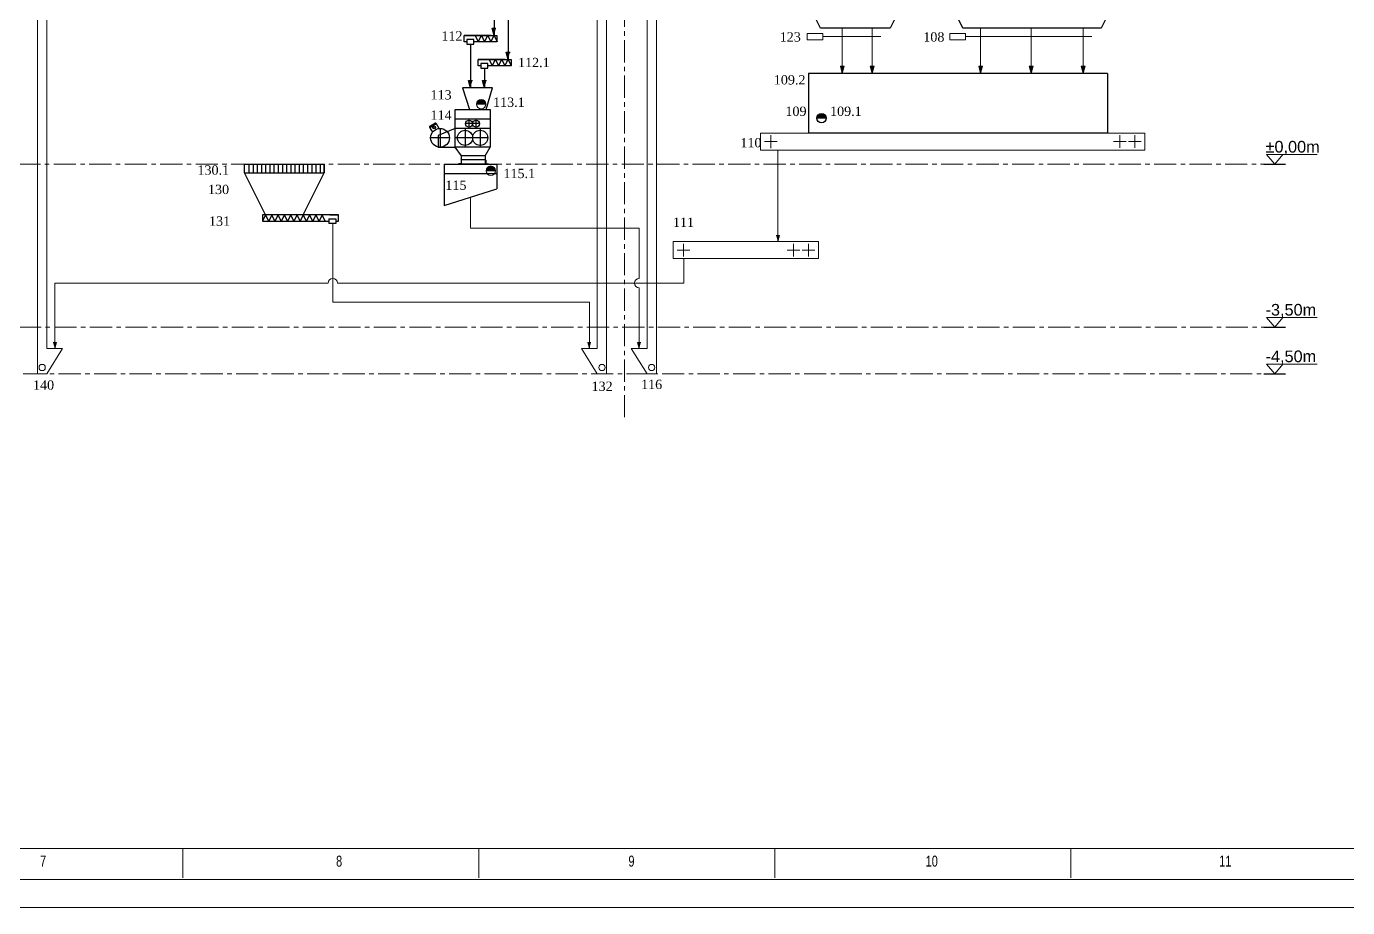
# Model space of a CAD drawing. Header units: millimetres. Extents: x 6561 to 120951, y 30990 to 83596.
# Drawn here: x 47185 to 75546, y 30990 to 49909 of the extents above; entities that cross this region are included whole.
import ezdxf

# ---------------------------------------------------------------- set-up
doc = ezdxf.new("R2010")
doc.units = ezdxf.units.MM
doc.linetypes.add('AXES', pattern=[50.8, 31.75, -6.35, 6.35, -6.35])
doc.linetypes.add('CENTER', pattern=[10.16, 6.35, -1.27, 1.27, -1.27])
for name, color, linetype, lineweight in [('Axe', 1, 'AXES', 9), ('DESSIN', 7, 'Continuous', 25), ('Liaison', 1, 'Continuous', 20), ('Manitension', 5, 'Continuous', 20), ('Niveau', 5, 'Continuous', 20)]:
    doc.layers.add(name, color=color, linetype=linetype, lineweight=lineweight)
doc.layers.add('COTAS', color=4, linetype='Continuous')
doc.styles.add('SLDTEXTSTYLE0', font='TXT', dxfattribs={"width": 0.75})
doc.styles.get("Standard").update_dxf_attribs({"font": 'arial.ttf'})

# ---------------------------------------------------------------- blocks, each defined once
blk = doc.blocks.new('Diagramme')
at = {"color": 1, "linetype": 'Continuous', "lineweight": 18}
blk.add_line((-129578, 1456), (-1456, 1456), dxfattribs=at)
at = {"color": 5, "linetype": 'Continuous', "lineweight": 15}
for p, q in [((-80651, 730), (-80651, 1458)), ((-73372, 1458), (-73372, 730)), ((-66093, 730), (-66093, 1458)), ((-58814, 1458), (-58814, 730))]:
    blk.add_line(p, q, dxfattribs=at)
at = {"linetype": 'Continuous', "lineweight": 18}
blk.add_line((-130346, 692), (-696, 692), dxfattribs=at)
at = {"color": 1, "linetype": 'Continuous', "lineweight": 15}
blk.add_line((-131031, 0), (0, 0), dxfattribs=at)
at = {"color": 5, "linetype": 'Continuous', "lineweight": 15, "attachment_point": 1, "style": 'SLDTEXTSTYLE0'}
for s, insert, char_height in [('7', (-84162, 1277), 270), ('8', (-76883, 1277), 270), ('9', (-69695, 1277), 270), ('10', (-62386, 1277), 269.6), ('11', (-55168, 1277), 269.6)]:
    blk.add_mtext(s, dxfattribs=dict(at, insert=insert, char_height=char_height))

msp = doc.modelspace()

# ---------------------------------------------------------------- hatches: boundary and pattern name
h = msp.add_hatch(color=76)
h.paths.add_polyline_path([(57223, 49869), (57181, 49869), (57223, 49713)])
h.paths.add_polyline_path([(57264, 49869), (57223, 49869), (57223, 49713)])
h = msp.add_hatch(color=76)
h.paths.add_polyline_path([(57524, 49355), (57482, 49355), (57524, 49198)])
h.paths.add_polyline_path([(57566, 49355), (57524, 49355), (57524, 49198)])
h = msp.add_hatch(color=76)
h.paths.add_polyline_path([(56717, 48750), (56675, 48750), (56717, 48593)])
h.paths.add_polyline_path([(56759, 48750), (56717, 48750), (56717, 48593)])
h = msp.add_hatch(color=76)
h.paths.add_polyline_path([(57018, 48750), (56976, 48750), (57018, 48593)])
h.paths.add_polyline_path([(57060, 48750), (57018, 48750), (57018, 48593)])
at = {"layer": 'Liaison', "linetype": 'Continuous'}
h = msp.add_hatch(color=256, dxfattribs=at)
h.paths.add_polyline_path([(64699, 49052), (64741, 49052), (64699, 48895)])
h.paths.add_polyline_path([(64657, 49052), (64699, 49052), (64699, 48895)])
h = msp.add_hatch(color=256, dxfattribs=at)
h.paths.add_polyline_path([(65341, 49052), (65383, 49052), (65341, 48895)])
h.paths.add_polyline_path([(65299, 49052), (65341, 49052), (65341, 48895)])
h = msp.add_hatch(color=256, dxfattribs=at)
h.paths.add_polyline_path([(67669, 49052), (67627, 49052), (67669, 48895)])
h.paths.add_polyline_path([(67711, 49052), (67669, 49052), (67669, 48895)])
h = msp.add_hatch(color=256, dxfattribs=at)
h.paths.add_polyline_path([(68751, 49052), (68793, 49052), (68751, 48895)])
h.paths.add_polyline_path([(68709, 49052), (68751, 49052), (68751, 48895)])
h = msp.add_hatch(color=256, dxfattribs=at)
h.paths.add_polyline_path([(69872, 49052), (69914, 49052), (69872, 48895)])
h.paths.add_polyline_path([(69830, 49052), (69872, 49052), (69872, 48895)])
h = msp.add_hatch(color=256, dxfattribs=at)
h.paths.add_polyline_path([(63315, 45418), (63350, 45418), (63315, 45288)])
h.paths.add_polyline_path([(63280, 45418), (63315, 45418), (63315, 45288)])
h = msp.add_hatch(color=256, dxfattribs=at)
h.paths.add_polyline_path([(47793, 43121), (47828, 43121), (47793, 42990)])
h.paths.add_polyline_path([(47758, 43121), (47793, 43121), (47793, 42990)])
h = msp.add_hatch(color=256, dxfattribs=at)
h.paths.add_polyline_path([(59269, 43121), (59234, 43121), (59269, 42990)])
h.paths.add_polyline_path([(59303, 43121), (59269, 43121), (59269, 42990)])
h = msp.add_hatch(color=256, dxfattribs=at)
h.paths.add_polyline_path([(60339, 43121), (60304, 43121), (60339, 42990)])
h.paths.add_polyline_path([(60374, 43121), (60339, 43121), (60339, 42990)])
at = {"layer": 'Niveau', "linetype": 'Continuous'}
h = msp.add_hatch(color=256, dxfattribs=at)
h.paths.add_polyline_path([(57048, 48255), (56847, 48255, 0.033445), (56846, 48242), (57048, 48242, 0.033445)])
h.paths.add_polyline_path([(57045, 48269), (56850, 48269, 0.034067), (56847, 48255), (57048, 48255, 0.034067)])
h.paths.add_polyline_path([(57040, 48282), (56854, 48282, 0.035407), (56850, 48269), (57045, 48269, 0.035407)])
h.paths.add_polyline_path([(57033, 48296), (56862, 48296, 0.037777), (56854, 48282), (57040, 48282, 0.037777)])
h.paths.add_polyline_path([(57023, 48309), (56872, 48309, 0.041823), (56862, 48296), (57033, 48296, 0.041823)])
h.paths.add_polyline_path([(57008, 48323), (56886, 48323, 0.049433), (56872, 48309), (57023, 48309, 0.049433)])
h.paths.add_polyline_path([(56984, 48336), (56911, 48336, 0.069209), (56886, 48323), (57008, 48323, 0.069209)])
h.paths.add_polyline_path([(56947, 48343, 0.092025), (56911, 48336), (56984, 48336, 0.092025)])
at = {"layer": 'Niveau', "lineweight": -3}
h = msp.add_hatch(color=256, dxfattribs=at)
h.paths.add_polyline_path([(64152, 47954), (64353, 47954, -0.033445), (64354, 47940), (64151, 47940, -0.033445)])
h.paths.add_polyline_path([(64155, 47967), (64350, 47967, -0.034067), (64353, 47954), (64152, 47954, -0.034067)])
h.paths.add_polyline_path([(64160, 47981), (64345, 47981, -0.035407), (64350, 47967), (64155, 47967, -0.035407)])
h.paths.add_polyline_path([(64167, 47994), (64338, 47994, -0.037777), (64345, 47981), (64160, 47981, -0.037777)])
h.paths.add_polyline_path([(64177, 48008), (64328, 48008, -0.041823), (64338, 47994), (64167, 47994, -0.041823)])
h.paths.add_polyline_path([(64192, 48021), (64313, 48021, -0.049433), (64328, 48008), (64177, 48008, -0.049433)])
h.paths.add_polyline_path([(64216, 48035), (64289, 48035, -0.069209), (64313, 48021), (64192, 48021, -0.069209)])
h.paths.add_polyline_path([(64253, 48042, -0.092025), (64289, 48035), (64216, 48035, -0.092025)])
at = {"layer": 'Niveau', "linetype": 'Continuous'}
h = msp.add_hatch(color=256, dxfattribs=at)
h.paths.add_polyline_path([(57254, 46824), (57054, 46824, 0.033445), (57053, 46811), (57255, 46811, 0.033445)])
h.paths.add_polyline_path([(57252, 46838), (57056, 46838, 0.034067), (57054, 46824), (57254, 46824, 0.034067)])
h.paths.add_polyline_path([(57247, 46851), (57061, 46851, 0.035407), (57056, 46838), (57252, 46838, 0.035407)])
h.paths.add_polyline_path([(57240, 46865), (57068, 46865, 0.037777), (57061, 46851), (57247, 46851, 0.037777)])
h.paths.add_polyline_path([(57229, 46878), (57079, 46878, 0.041823), (57068, 46865), (57240, 46865, 0.041823)])
h.paths.add_polyline_path([(57215, 46892), (57093, 46892, 0.049433), (57079, 46878), (57229, 46878, 0.049433)])
h.paths.add_polyline_path([(57190, 46905), (57118, 46905, 0.069209), (57093, 46892), (57215, 46892, 0.069209)])
h.paths.add_polyline_path([(57154, 46912, 0.092025), (57118, 46905), (57190, 46905, 0.092025)])

# ---------------------------------------------------------------- linework, layer by layer
at = {"color": 76}
for p, q in [((57223, 54901), (57223, 49713)), ((57524, 54283), (57524, 49198)), ((57223, 49713), (57181, 49869)), ((57181, 49869), (57264, 49869)), ((56717, 49528), (56717, 48593)), ((57524, 49198), (57482, 49355)), ((57482, 49355), (57566, 49355)), ((57018, 49013), (57018, 48593)), ((56717, 48593), (56675, 48750)), ((56675, 48750), (56759, 48750)), ((57018, 48593), (56976, 48750)), ((56976, 48750), (57060, 48750))]:
    msp.add_line(p, q, dxfattribs=at)
for p, q in [((63971, 48895), (63971, 47617)), ((70394, 48895), (70394, 47617)), ((70394, 47617), (63971, 47617)), ((52319, 45865), (51869, 46763)), ((53129, 45865), (53579, 46763)), ((53579, 46763), (53579, 46763)), ((53679, 45780), (53679, 45680))]:
    msp.add_line(p, q)
at = {"color": 3, "linetype": 'CENTER', "lineweight": 9, "ltscale": 75}
for p, q in [((8147, 46950), (73748, 46950)), ((21877, 43450), (73748, 43450)), ((40257, 42450), (73748, 42450))]:
    msp.add_line(p, q, dxfattribs=at)
at = {"color": 6}
for p, q in [((73748, 46950), (74213, 46950)), ((73748, 43450), (74213, 43450)), ((73748, 42450), (74213, 42450))]:
    msp.add_line(p, q, dxfattribs=at)
at = {"color": 4, "linetype": 'CENTER', "lineweight": 9, "ltscale": 75}
msp.add_lwpolyline([(60027, 41517), (60027, 80573)], dxfattribs=at)
msp.add_lwpolyline([(57192, 48593), (56543, 48593), (56694, 48125), (57054, 48125)], close=True)
at = {"layer": 'Axe', "color": 6, "ltscale": 10000}
for p, q in [((73981, 46950), (73808, 47156)), ((73808, 47156), (74893, 47156)), ((73924, 47156), (74153, 47156)), ((73981, 46950), (74153, 47156)), ((73981, 43450), (73808, 43656)), ((73808, 43656), (74893, 43656)), ((73924, 43656), (74153, 43656)), ((73981, 43450), (74153, 43656)), ((73981, 42450), (73808, 42656)), ((73808, 42656), (74893, 42656)), ((73924, 42656), (74153, 42656)), ((73981, 42450), (74153, 42656))]:
    msp.add_line(p, q, dxfattribs=at)
at = {"layer": 'DESSIN', "linetype": 'Continuous'}
for p, q in [((64231, 49874), (63776, 50790)), ((66180, 50790), (65725, 49874)), ((67290, 49874), (66836, 50790)), ((70710, 50790), (70255, 49874)), ((56772, 49713), (56583, 49713)), ((56583, 49713), (57286, 49713)), ((56583, 49578), (56583, 49713)), ((57162, 49713), (56774, 49713)), ((56818, 49713), (56885, 49578)), ((56885, 49578), (56953, 49713)), ((56953, 49713), (57020, 49578)), ((57020, 49578), (57088, 49713)), ((57088, 49713), (57155, 49578)), ((57155, 49578), (57223, 49713)), ((57223, 49713), (57290, 49578)), ((57286, 49713), (57286, 49578)), ((65725, 49874), (64231, 49874)), ((70255, 49874), (67290, 49874)), ((56642, 49578), (56583, 49578)), ((56642, 49628), (56642, 49528)), ((56792, 49628), (56642, 49628)), ((56642, 49528), (56792, 49528)), ((56792, 49528), (56792, 49628)), ((57286, 49578), (56792, 49578)), ((57074, 49198), (56884, 49198)), ((56884, 49198), (57588, 49198)), ((56884, 49063), (56884, 49198)), ((56943, 49113), (56943, 49013)), ((57093, 49113), (56943, 49113)), ((57463, 49198), (57075, 49198)), ((57093, 49013), (57093, 49113)), ((57119, 49198), (57186, 49063)), ((57186, 49063), (57254, 49198)), ((57254, 49198), (57321, 49063)), ((57321, 49063), (57389, 49198)), ((57389, 49198), (57456, 49063)), ((57456, 49063), (57524, 49198)), ((57524, 49198), (57591, 49063)), ((57588, 49198), (57588, 49063)), ((56943, 49063), (56884, 49063)), ((56943, 49013), (57093, 49013)), ((57588, 49063), (57093, 49063)), ((70394, 48895), (63971, 48895)), ((52319, 45865), (52251, 45730)), ((53887, 45865), (52255, 45865)), ((52255, 45865), (52255, 45730)), ((52255, 45730), (53679, 45730)), ((52386, 45730), (52319, 45865)), ((52454, 45865), (52386, 45730)), ((52521, 45730), (52454, 45865)), ((52589, 45865), (52521, 45730)), ((52656, 45730), (52589, 45865)), ((52724, 45865), (52656, 45730)), ((52791, 45730), (52724, 45865)), ((52859, 45865), (52791, 45730)), ((52926, 45730), (52859, 45865)), ((52994, 45865), (52926, 45730)), ((53061, 45730), (52994, 45865)), ((53129, 45865), (53061, 45730)), ((53196, 45730), (53129, 45865)), ((53264, 45865), (53196, 45730)), ((53331, 45730), (53264, 45865)), ((53399, 45865), (53331, 45730)), ((53466, 45730), (53399, 45865)), ((53534, 45865), (53466, 45730)), ((53601, 45730), (53534, 45865)), ((53679, 45780), (53829, 45780)), ((53829, 45680), (53679, 45680)), ((53698, 45865), (53887, 45865)), ((53829, 45780), (53829, 45680)), ((53829, 45730), (53887, 45730)), ((53887, 45730), (53887, 45865))]:
    msp.add_line(p, q, dxfattribs=at)
at = {"layer": 'DESSIN', "linetype": 'Continuous', "ltscale": 1e-05}
for p, q in [((56388, 47315), (56388, 48125)), ((56388, 48125), (57137, 48125)), ((57137, 48125), (57137, 47315)), ((55842, 47736), (55839, 47741)), ((55986, 47819), (55842, 47736)), ((55989, 47815), (55844, 47731)), ((55844, 47731), (55900, 47635)), ((55963, 47828), (55846, 47760)), ((55846, 47738), (55848, 47734)), ((55982, 47817), (55984, 47812)), ((55986, 47819), (55983, 47824)), ((56044, 47719), (55989, 47815)), ((56388, 47720), (56024, 47568)), ((56064, 47720), (56064, 47315)), ((56388, 47922), (57137, 47922)), ((57137, 47720), (56388, 47720)), ((56601, 47720), (56601, 47315)), ((56913, 47821), (56613, 47821)), ((56688, 47720), (56688, 47922)), ((56838, 47720), (56838, 47922)), ((56925, 47720), (56925, 47315)), ((56267, 47517), (55862, 47517)), ((56024, 47568), (56024, 47315)), ((57087, 47517), (56398, 47517)), ((56024, 47315), (56388, 47315)), ((56524, 47133), (56388, 47315)), ((57137, 47315), (56388, 47315)), ((56524, 46950), (56524, 47133)), ((57036, 47133), (56524, 47133)), ((57036, 47133), (57137, 47315)), ((57036, 47133), (57036, 46950)), ((56463, 46957), (56463, 46950)), ((57097, 46950), (56463, 46950)), ((56505, 46961), (56467, 46961)), ((56514, 47038), (56514, 46970)), ((57042, 47042), (56517, 47042)), ((56524, 46961), (57036, 46961)), ((57046, 47038), (57046, 46970)), ((57055, 46961), (57093, 46961)), ((57097, 46957), (57097, 46950))]:
    msp.add_line(p, q, dxfattribs=at)
at = {"layer": 'DESSIN', "lineweight": -3}
for p, q in [((51869, 46763), (51869, 46950)), ((51959, 46950), (51959, 46763)), ((52049, 46950), (52049, 46763)), ((52049, 46950), (52049, 46763)), ((52139, 46950), (52139, 46763)), ((52139, 46950), (52139, 46763)), ((52229, 46950), (52229, 46763)), ((52229, 46950), (52229, 46763)), ((52319, 46950), (52319, 46763)), ((52319, 46950), (52319, 46763)), ((52409, 46950), (52409, 46763)), ((52409, 46950), (52409, 46763)), ((52499, 46950), (52499, 46763)), ((52499, 46950), (52499, 46763)), ((52589, 46950), (52589, 46763)), ((52589, 46950), (52589, 46763)), ((52679, 46950), (52679, 46763)), ((52679, 46950), (52679, 46763)), ((52769, 46950), (52769, 46763)), ((52769, 46950), (52769, 46763)), ((52859, 46950), (52859, 46763)), ((52859, 46950), (52859, 46763)), ((52949, 46950), (52949, 46763)), ((52949, 46950), (52949, 46763)), ((53039, 46950), (53039, 46763)), ((53039, 46950), (53039, 46763)), ((53129, 46950), (53129, 46763)), ((53129, 46950), (53129, 46763)), ((53219, 46950), (53219, 46763)), ((53219, 46950), (53219, 46763)), ((53309, 46950), (53309, 46763)), ((53399, 46950), (53399, 46763)), ((53489, 46950), (53489, 46763)), ((53579, 46950), (53579, 46763)), ((53579, 46950), (53579, 46763)), ((56153, 46950), (56153, 46753)), ((56153, 46950), (56153, 46066)), ((57283, 46950), (57283, 46753)), ((57283, 46950), (57283, 46418)), ((56153, 46753), (57283, 46753)), ((56153, 46066), (57283, 46418))]:
    msp.add_line(p, q, dxfattribs=at)
at = {"layer": 'DESSIN', "color": 0, "lineweight": -3}
for p, q in [((51869, 46950), (53579, 46950)), ((53579, 46763), (53579, 46950)), ((51869, 46763), (53579, 46763))]:
    msp.add_line(p, q, dxfattribs=at)
at = {"layer": 'DESSIN'}
msp.add_line((56153, 46950), (57283, 46950), dxfattribs=at)
at = {"layer": 'DESSIN', "linetype": 'Continuous', "ltscale": 1e-05}
for centre, radius in [((56064, 47517), 202), ((55939, 47740), 28.1), ((55939, 47740), 21.1), ((56601, 47517), 162), ((56688, 47821), 75), ((56838, 47821), 75), ((56925, 47517), 162)]:
    msp.add_circle(centre, radius, dxfattribs=at)
for centre, radius, start, end in [((55853, 47747), 15, 119.999, 203.3194), ((55971, 47815), 15, 36.9436, 119.999), ((56467, 46957), 3.75, 90, 180.118), ((56505, 46970), 9, 270, 359.9871), ((56517, 47038), 3.75, 89.9999, 179.9871), ((57042, 47038), 3.75, 0, 89.9999), ((57055, 46970), 9, 180, 270.0011), ((57093, 46957), 3.75, 0, 90.0011)]:
    msp.add_arc(centre, radius, start, end, dxfattribs=at)
at = {"layer": 'Liaison', "color": 0, "linetype": 'Continuous'}
for p, q in [((64282, 49757), (63944, 49757)), ((63944, 49757), (63944, 49622)), ((64282, 49689), (64282, 49757)), ((65529, 49689), (64282, 49689)), ((64282, 49622), (64282, 49689)), ((67342, 49757), (67004, 49757)), ((67004, 49757), (67004, 49622)), ((67342, 49689), (67342, 49757)), ((70059, 49689), (67342, 49689)), ((67342, 49622), (67342, 49689)), ((63944, 49622), (64282, 49622)), ((67004, 49622), (67342, 49622))]:
    msp.add_line(p, q, dxfattribs=at)
at = {"layer": 'Liaison', "linetype": 'Continuous'}
for p, q in [((64699, 49874), (64699, 49026)), ((65341, 49874), (65341, 49026)), ((67669, 49874), (67669, 49026)), ((68751, 49874), (68751, 49026)), ((69872, 49874), (69872, 49026)), ((64657, 49052), (64699, 48895)), ((64741, 49052), (64657, 49052)), ((64699, 48895), (64741, 49052)), ((65299, 49052), (65341, 48895)), ((65383, 49052), (65299, 49052)), ((65341, 48895), (65383, 49052)), ((67627, 49052), (67711, 49052)), ((67669, 48895), (67627, 49052)), ((67711, 49052), (67669, 48895)), ((68709, 49052), (68751, 48895)), ((68793, 49052), (68709, 49052)), ((68751, 48895), (68793, 49052)), ((69830, 49052), (69872, 48895)), ((69914, 49052), (69830, 49052)), ((69872, 48895), (69914, 49052)), ((63315, 47253), (63315, 45288)), ((56718, 46242), (56718, 45576)), ((53762, 45680), (53762, 43990)), ((60339, 45576), (56718, 45576)), ((60339, 45576), (60339, 44497)), ((63350, 45418), (63280, 45418)), ((63315, 45288), (63350, 45418)), ((61294, 44923), (61294, 44397)), ((53662, 44397), (47793, 44397)), ((47793, 44397), (47793, 42990)), ((61294, 44397), (53862, 44397)), ((60339, 44297), (60339, 42990)), ((59269, 43990), (53762, 43990)), ((59269, 43990), (59269, 42990)), ((47828, 43121), (47758, 43121)), ((47793, 42990), (47828, 43121)), ((59269, 42990), (59234, 43121)), ((59234, 43121), (59303, 43121)), ((60339, 42990), (60304, 43121)), ((60304, 43121), (60374, 43121))]:
    msp.add_line(p, q, dxfattribs=at)
for centre, start, end in [((53762, 44397), 0, 180), ((60339, 44397), 90, 270)]:
    msp.add_arc(centre, 100, start, end, dxfattribs=at)
at = {"layer": 'Manitension', "color": 4, "linetype": 'Continuous'}
for p, q in [((59640, 78950), (59640, 42450)), ((59437, 42990), (59437, 78410)), ((59437, 42990), (59100, 42990)), ((59100, 42990), (59437, 42450)), ((59437, 42450), (59640, 42450))]:
    msp.add_line(p, q, dxfattribs=at)
at = {"layer": 'Manitension', "linetype": 'Continuous'}
for p, q in [((60508, 42990), (60508, 78827)), ((60710, 78287), (60710, 42450)), ((47624, 68357), (47624, 42990)), ((47421, 42450), (47421, 67817)), ((62946, 47617), (62946, 47253)), ((71193, 47617), (62946, 47617)), ((63030, 47435), (63303, 47435)), ((63166, 47572), (63166, 47298)), ((70521, 47435), (70795, 47435)), ((70658, 47572), (70658, 47299)), ((70841, 47435), (71114, 47435)), ((70978, 47572), (70978, 47299)), ((71193, 47253), (71193, 47617)), ((62946, 47253), (71193, 47253)), ((61067, 45288), (61067, 44923)), ((64187, 45288), (61067, 45288)), ((61151, 45105), (61424, 45105)), ((61287, 45242), (61287, 44969)), ((63516, 45105), (63789, 45105)), ((63652, 45242), (63652, 44969)), ((63835, 45105), (64109, 45105)), ((63972, 45242), (63972, 44969)), ((64187, 44923), (64187, 45288)), ((61067, 44923), (64187, 44923)), ((47624, 42990), (47961, 42990)), ((47961, 42990), (47624, 42450)), ((60508, 42990), (60170, 42990)), ((60170, 42990), (60508, 42450)), ((47624, 42450), (47421, 42450)), ((60508, 42450), (60710, 42450))]:
    msp.add_line(p, q, dxfattribs=at)
for centre in [(47523, 42585), (60609, 42585)]:
    msp.add_circle(centre, 67.5, dxfattribs=at)
at = {"layer": 'Manitension', "color": 4, "linetype": 'Continuous'}
msp.add_circle((59539, 42585), 67.5, dxfattribs=at)
at = {"layer": 'Niveau', "linetype": 'Continuous'}
for p, q in [((56846, 48242), (57048, 48242)), ((57053, 46811), (57255, 46811))]:
    msp.add_line(p, q, dxfattribs=at)
at = {"layer": 'Niveau', "lineweight": -3}
msp.add_line((64354, 47940), (64151, 47940), dxfattribs=at)
at = {"layer": 'Niveau', "linetype": 'Continuous'}
for centre in [(56947, 48242), (57154, 46811)]:
    msp.add_circle(centre, 101, dxfattribs=at)
at = {"layer": 'Niveau', "lineweight": -3}
msp.add_circle((64253, 47940), 101, dxfattribs=at)

# ---------------------------------------------------------------- block references
at = {"xscale": 0.873, "yscale": 0.873, "zscale": 0.873}
msp.add_blockref('Diagramme', (120951, 30990), dxfattribs=at)

# ---------------------------------------------------------------- texts
at = {"layer": 'Axe', "color": 6, "ltscale": 10000, "char_height": 250, "width": 859.89, "attachment_point": 1}
for s, insert in [('%%P0,00m', (73785, 47450)), ('-3,50m', (73785, 43950)), ('-4,50m', (73785, 42950))]:
    msp.add_mtext(s, dxfattribs=dict(at, insert=insert))
at = {"layer": 'COTAS', "linetype": 'Continuous', "char_height": 200, "width": 328.18}
for s, insert, attachment_point in [('{\\fTimes New Roman|b0|i0|c0|p18;\\C4;112}', (56094, 49804), 1), ('{\\fTimes New Roman|b0|i0|c0|p18;\\C4;123}', (63356, 49783), 1), ('{\\fTimes New Roman|b0|i0|c0|p18;\\C4;108}', (66438, 49783), 1), ('{\\fTimes New Roman|b0|i0|c0|p18;\\C4;112.1}', (57738, 49234), 1), ('{\\fTimes New Roman|b0|i0|c0|p18;\\C4;109.2}', (63229, 48862), 1), ('{\\fTimes New Roman|b0|i0|c0|p18;\\C4;113}', (55859, 48540), 1), ('{\\fTimes New Roman|b0|i0|c0|p18;\\C4;113.1}', (57202, 48381), 1), ('{\\fTimes New Roman|b0|i0|c0|p18;\\C4;114}', (55859, 48104), 1), ('{\\fTimes New Roman|b0|i0|c0|p18;\\C4;109}', (63478, 48187), 1), ('{\\fTimes New Roman|b0|i0|c0|p18;\\C4;109.1}', (64436, 48187), 1), ('{\\fTimes New Roman|b0|i0|c0|p18;\\C4;110}', (62511, 47513), 1), ('{\\fTimes New Roman|b0|i0|c0|p18;\\C4;130.1}', (51536, 46925), 3), ('{\\fTimes New Roman|b0|i0|c0|p18;\\C4;115.1}', (57425, 46852), 1), ('{\\fTimes New Roman|b0|i0|c0|p18;\\C4;130}', (51536, 46509), 3), ('{\\fTimes New Roman|b0|i0|c0|p18;\\C4;115}', (56178, 46599), 1), ('{\\fTimes New Roman|b0|i0|c0|p18;\\C4;131}', (51558, 45829), 3), ('{\\fTimes New Roman|b0|i0|c0|p18;\\C4;111}', (61064, 45803), 1), ('{\\fTimes New Roman|b0|i0|c0|p18;\\C4;140}', (47326, 42309), 1), ('{\\fTimes New Roman|b0|i0|c0|p18;\\C4;132}', (59769, 42282), 3), ('{\\fTimes New Roman|b0|i0|c0|p18;\\C4;116}', (60380, 42323), 1)]:
    msp.add_mtext(s, dxfattribs=dict(at, insert=insert, attachment_point=attachment_point))

doc.saveas('drawing.dxf')
